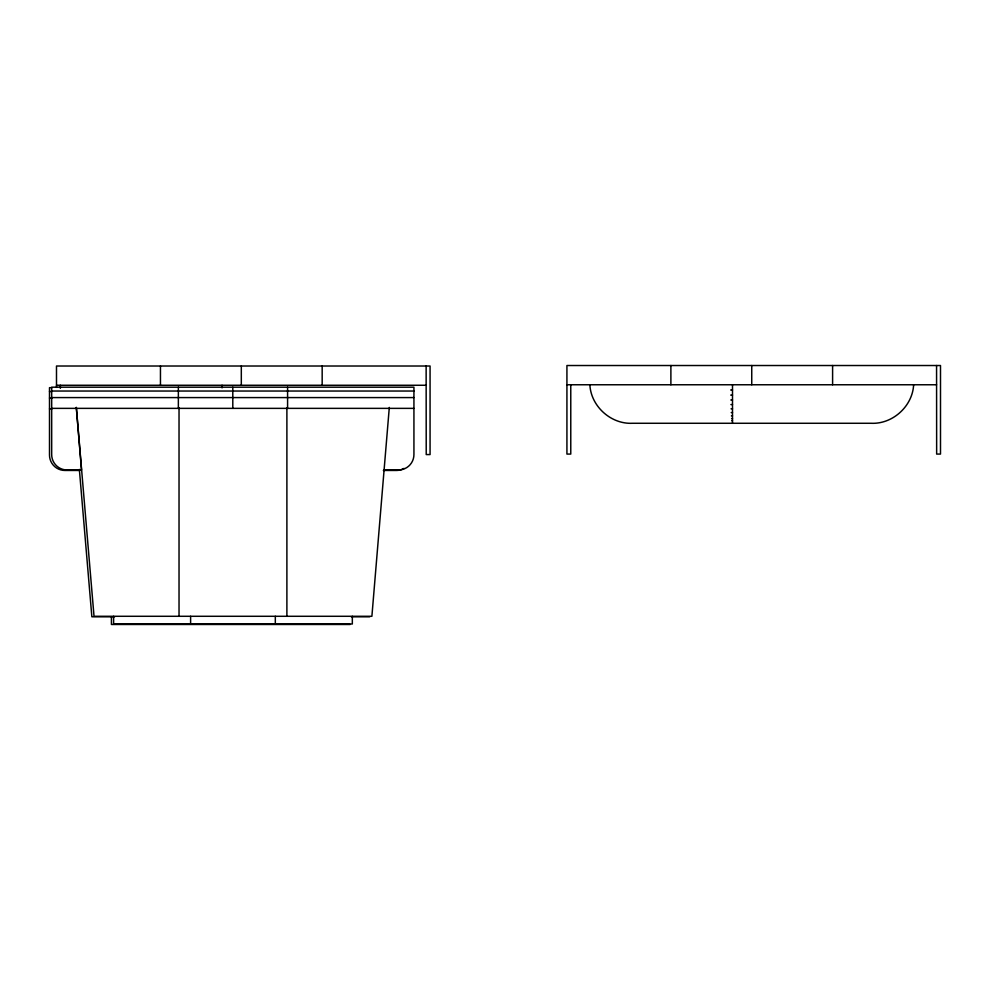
<?xml version="1.0" encoding="UTF-8"?>
<svg xmlns="http://www.w3.org/2000/svg" width="990" height="990" viewBox="0 0 990 990"><rect width="100%" height="100%" fill="white"/><g stroke="black" fill="none" stroke-linecap="round" stroke-linejoin="round"><path stroke-width="1.49" d="M389.305 407.422L371.894 616.287L94.025 616.287L76.341 407.534M913.634 384.764C912.57 406.271 892.621 424.339 871.113 423.275L632.387 423.275C610.88 424.339 590.931 406.271 589.867 384.764M566.923 384.764L936.565 384.764M56.492 385.259L426.133 385.259M51.901 387.684L49.5 387.684L49.5 455.066A15.407 15.407 0 0 0 64.907 470.46L79.349 470.46M730.67 389.998L732.501 389.998M51.678 391.038L413.931 391.038M49.5 391.533L51.901 391.533M730.731 395.097L732.501 395.097M51.678 397.584L413.931 397.584M49.5 398.079L51.901 398.079M730.818 399.985L732.501 399.985M730.929 404.576L732.501 404.576M51.678 408.363L413.931 408.363M49.5 408.858L51.901 408.858M731.066 408.796L732.501 408.796M731.226 412.582L732.501 412.582M731.412 415.874L732.501 415.874M731.61 418.609L732.501 418.609M731.82 420.738L732.501 420.738M384.095 469.978L398.525 469.978A15.407 15.407 0 0 0 413.931 454.571L413.931 387.189L51.678 387.189L51.678 454.571A15.407 15.407 0 0 0 67.073 469.978L81.514 469.978L76.304 407.422M383.365 470.46L396.359 470.46A15.407 15.407 0 0 0 404.056 468.406M114.605 616.782L91.86 616.782L79.361 469.421M351.351 616.782L369.716 616.782M350.151 624.48L111.425 624.48L111.425 616.782M936.565 365.52L936.651 454.076L940.5 454.076L940.5 365.52L566.923 365.52L566.923 454.076L570.772 454.076L570.772 384.764M832.602 365.52L832.602 384.764M751.744 365.52L751.744 384.764M732.501 384.764L732.501 423.275M670.886 365.52L670.886 384.764M426.133 366.015L426.22 454.571L430.068 454.571L430.068 366.015L56.492 366.015L56.492 387.387M352.329 616.287L352.329 623.985L113.603 623.985L113.603 616.287M322.171 366.015L322.171 385.259M287.583 387.189L287.583 408.363M286.89 407.657L286.89 616.287M275.319 616.287L275.319 623.985M241.312 366.015L241.312 385.259M232.799 387.189L232.799 408.363M222.057 385.259L222.057 387.882M190.612 616.287L190.612 623.985M179.029 407.657L179.029 616.287M178.361 387.189L178.361 408.363M160.454 366.015L160.454 385.259M60.34 385.259L60.34 388.34"/></g></svg>
